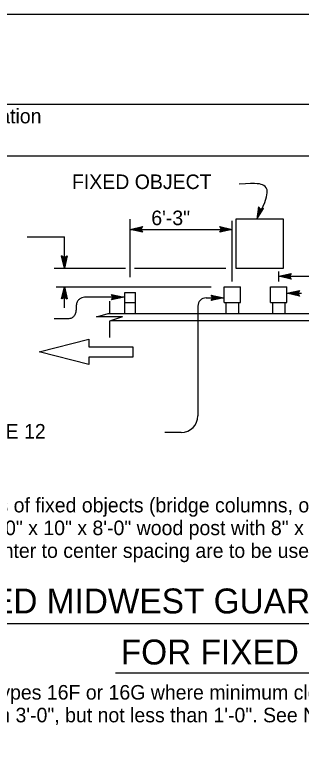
# Model space of a CAD drawing. Extents: x -893 to 867, y -474 to 712.
# Drawn here: x 12.5 to 150.3, y 360.4 to 712 of the extents above; entities that cross this region are included whole.
import ezdxf

# ---------------------------------------------------------------- set-up
doc = ezdxf.new("R2010")
doc.units = 0
for name, color, linetype in [('10 Sheet Format', 7, 'Continuous'), ('56 Stage 3 Anno', 7, 'Continuous'), ('57 Undefined', 7, 'Continuous'), ('60 Nongeo Data', 7, 'Continuous')]:
    doc.layers.add(name, color=color, linetype=linetype)

msp = doc.modelspace()

# ---------------------------------------------------------------- linework, layer by layer
at = {"layer": '10 Sheet Format'}
msp.add_line((-813.45, 643.96), (811.55, 643.96), dxfattribs=at)
for points in [[(-893.45, -474.04), (866.55, -474.04), (866.55, 711.96), (-893.45, 711.96)], [(-863.43, 668.96), (836.57, 668.96), (836.57, -431.04), (-863.43, -431.04)], [(-863.43, 668.96), (836.57, 668.96), (836.57, -431.04), (-863.43, -431.04)]]:
    msp.add_lwpolyline(points, close=True, dxfattribs=at)
at = {"layer": '56 Stage 3 Anno'}
for p, q in [((68.02, 585.62), (68.02, 613.55)), ((117.13, 583.66), (117.13, 612.71)), ((68.02, 608.65), (74.02, 609.98)), ((68.02, 608.65), (117.13, 608.65)), ((74.02, 607.31), (68.02, 608.65)), ((68.02, 608.65), (68.02, 608.65)), ((73.81, 607.66), (69.4, 608.64)), ((69.41, 608.65), (73.79, 609.62)), ((70.79, 608.64), (73.61, 609.27)), ((73.57, 608.02), (70.79, 608.64)), ((72.17, 608.64), (73.38, 608.91)), ((73.4, 608.37), (72.17, 608.64)), ((74.02, 609.98), (73.22, 608.65)), ((73.22, 608.65), (74.02, 607.31)), ((74.02, 609.98), (74.02, 609.98)), ((111.93, 608.65), (111.13, 609.99)), ((111.13, 609.99), (111.13, 609.99)), ((111.13, 609.99), (117.13, 608.65)), ((117.13, 608.65), (111.13, 607.32)), ((111.13, 607.32), (111.93, 608.65)), ((111.34, 609.63), (115.75, 608.65)), ((115.73, 608.64), (111.36, 607.67)), ((114.36, 608.65), (111.54, 608.02)), ((111.58, 609.27), (114.36, 608.65)), ((111.75, 608.92), (112.98, 608.65)), ((112.98, 608.65), (111.77, 608.38)), ((117.13, 608.65), (117.13, 608.65)), ((18.52, 605.06), (36.45, 605.06)), ((36.45, 589.96), (36.45, 605.06)), ((74.02, 607.31), (74.02, 607.31)), ((111.13, 607.32), (111.13, 607.32)), ((31.5, 589.96), (65.76, 589.96)), ((70.18, 589.96), (113.98, 589.96)), ((139.44, 583.66), (139.44, 588.4)), ((139.44, 586.07), (145.44, 587.4)), ((140.83, 586.07), (145.21, 587.04)), ((145.44, 587.4), (144.64, 586.07)), ((145.44, 587.4), (145.44, 587.4)), ((145.44, 584.73), (139.44, 586.07)), ((139.44, 586.07), (139.44, 586.07)), ((139.44, 586.07), (165.42, 586.07)), ((145.23, 585.09), (140.82, 586.07)), ((142.21, 586.07), (145.03, 586.69)), ((144.99, 585.44), (142.21, 586.07)), ((143.59, 586.07), (144.8, 586.33)), ((144.82, 585.79), (143.59, 586.07)), ((144.64, 586.07), (145.44, 584.73)), ((145.44, 584.73), (145.44, 584.73)), ((32.56, 581.09), (107.05, 581.09)), ((36.45, 570.95), (36.45, 581.09)), ((59.95, 576.06), (59.15, 577.4)), ((59.15, 577.4), (59.15, 577.4)), ((59.15, 577.4), (65.15, 576.06)), ((59.37, 577.05), (63.77, 576.06)), ((59.6, 576.69), (62.39, 576.06)), ((107.85, 575.7), (107.05, 577.04)), ((107.05, 577.04), (107.05, 577.04)), ((107.05, 577.04), (113.05, 575.7)), ((107.27, 576.68), (111.67, 575.7)), ((143.22, 577.91), (150.35, 577.91)), ((143.38, 577.91), (149.38, 579.24)), ((149.38, 576.57), (143.38, 577.91)), ((143.38, 577.91), (143.38, 577.91)), ((149.16, 576.92), (144.76, 577.91)), ((144.77, 577.91), (149.15, 578.88)), ((146.14, 577.9), (148.97, 578.53)), ((148.93, 577.28), (146.14, 577.9)), ((147.53, 577.9), (148.73, 578.17)), ((148.75, 577.63), (147.53, 577.9)), ((149.38, 579.24), (148.58, 577.91)), ((148.58, 577.91), (149.38, 576.57)), ((149.38, 579.24), (149.38, 579.24)), ((149.38, 576.57), (149.38, 576.57)), ((58.13, 574.13), (58.13, 568.41)), ((65.15, 576.06), (59.15, 574.73)), ((59.15, 574.73), (59.95, 576.06)), ((59.15, 574.73), (59.15, 574.73)), ((63.76, 576.06), (59.39, 575.09)), ((62.39, 576.06), (59.56, 575.44)), ((59.78, 576.34), (61.01, 576.06)), ((61.01, 576.06), (59.8, 575.8)), ((65.15, 576.06), (65.15, 576.06)), ((104.62, 575.7), (113.05, 575.7)), ((113.05, 575.7), (107.05, 574.37)), ((107.05, 574.37), (107.85, 575.7)), ((107.05, 574.37), (107.05, 574.37)), ((111.66, 575.69), (107.29, 574.73)), ((110.29, 575.7), (107.46, 575.07)), ((107.5, 576.32), (110.29, 575.7)), ((107.68, 575.97), (108.91, 575.7)), ((108.91, 575.7), (107.7, 575.43)), ((113.05, 575.7), (113.05, 575.7)), ((100.62, 571.7), (100.62, 519.02)), ((51.86, 566.59), (58.13, 568.41)), ((64.42, 566.59), (51.86, 566.59)), ((64.42, 566.59), (58.13, 564.55)), ((58.13, 564.55), (58.13, 556.57)), ((92.62, 511.02), (84.67, 511.02))]:
    msp.add_line(p, q, dxfattribs=at)
for points in [[(129.75, 619.55), (128.98, 613.55), (132.22, 618.66), (131.82, 618.58), (129.45, 614.84), (130.01, 619.24), (130.27, 618.92), (129.91, 616.11), (131.42, 618.5), (131.02, 618.42), (130.37, 617.39), (130.52, 618.61), (130.72, 618.36), (132.22, 618.66), (130.72, 618.36)], [(37.77, 595.87), (36.45, 589.96), (35.14, 595.87), (35.49, 595.66), (36.44, 591.33), (37.42, 595.66), (37.07, 595.45), (36.45, 592.68), (35.84, 595.45), (36.19, 595.24), (36.45, 594.04), (36.72, 595.24), (36.45, 595.08), (35.14, 595.87), (36.45, 595.08)], [(35.13, 575.19), (36.45, 581.09), (37.76, 575.19), (37.41, 575.4), (36.45, 579.72), (35.48, 575.39), (35.83, 575.6), (36.45, 578.37), (37.06, 575.61), (36.71, 575.82), (36.44, 577.01), (36.18, 575.81), (36.45, 575.97), (37.76, 575.19), (36.45, 575.97)]]:
    msp.add_lwpolyline(points, close=True, dxfattribs=at)
for centre, radius, start, end in [((104.62, 571.7), 4, 90, 180), ((92.62, 519.02), 8, 270, 0)]:
    msp.add_arc(centre, radius, start, end, dxfattribs=at)
for points, degree in [([(128.98, 613.55), (136.09, 627.04), (131.83, 630.36), (129.52, 630.97), (120.5, 630.43)], 3), ([(65.15, 576.06), (51.53, 576.06), (42.1, 576.06), (42.1, 565.65), (33.97, 565.65), (31.5, 565.65)], 2)]:
    msp.add_open_spline(points, degree=degree, dxfattribs=at)
at = {"layer": '57 Undefined'}
for p, q in [((-112.98, 419.13), (433.8, 419.13)), ((61.09, 395.36), (249.56, 395.36))]:
    msp.add_line(p, q, dxfattribs=at)
at = {"layer": '60 Nongeo Data'}
for p, q in [((141.71, 613.55), (118.79, 613.55)), ((118.79, 613.55), (118.79, 589.96)), ((141.71, 589.96), (141.71, 613.55)), ((118.79, 589.96), (141.71, 589.96)), ((113.19, 581.09), (121.06, 581.09)), ((113.19, 573.46), (113.19, 581.09)), ((121.06, 573.46), (121.06, 581.09)), ((135.51, 581.09), (143.38, 581.09)), ((135.51, 573.46), (135.51, 581.09)), ((143.38, 573.46), (143.38, 581.09)), ((65.44, 578.28), (70.61, 578.28)), ((65.44, 568.18), (65.44, 578.28)), ((70.61, 568.18), (70.61, 578.28)), ((65.44, 573.46), (70.61, 573.46)), ((113.19, 573.46), (121.06, 573.46)), ((114.12, 573.46), (114.12, 568.18)), ((120.13, 573.46), (120.13, 568.18)), ((135.51, 573.46), (143.38, 573.46)), ((136.44, 573.46), (136.44, 568.18)), ((142.45, 573.46), (142.45, 568.18)), ((57.32, 568.18), (340.08, 568.18)), ((58.84, 564.79), (341.6, 564.79)), ((24.34, 549.73), (48.25, 555.87)), ((48.25, 555.87), (48.25, 552.23)), ((48.25, 552.23), (69.35, 552.23)), ((69.35, 552.23), (69.35, 549.73)), ((48.25, 543.59), (24.34, 549.73)), ((69.35, 549.73), (69.35, 547.23)), ((69.35, 547.23), (48.25, 547.23)), ((48.25, 547.23), (48.25, 543.59))]:
    msp.add_line(p, q, dxfattribs=at)

# ---------------------------------------------------------------- texts
at = {"layer": '10 Sheet Format'}
msp.add_text('c 2019 California Department of Transportation', height=7, dxfattribs=at).set_placement((-169.67, 659.66))
at = {"layer": '57 Undefined'}
for s, height, p in [('FIXED OBJECT', 7, (40.1, 628.06)), ('6\'-3"', 7, (78.22, 610.68)), ('FIXED OBJECT. SEE NOTE A AND NOTE 12', 7, (-164.98, 508.02)), ('For a series of fixed objects (bridge columns, overhead sign supports, etc)', 7, (-39.95, 472.52)), ('additional 10" x 10" x 8\'-0" wood post with 8" x 8" x 1\'-2" wood blocks at', 7, (-39.95, 461.58)), ('3\'-1 1/2" center to center spacing are to be used between fixed object(s).', 7, (-39.95, 450.64)), ('STRENGTHENED MIDWEST GUARDRAIL SYSTEM SECTIONS', 12, (-109.34, 423.91)), ('FOR FIXED OBJECT', 12, (63.55, 399.36)), ('Use strengthened MGS sections with layout Types 16F or 16G where minimum clearance between the', 7, (-184.24, 382.48)), ('back of post and the fixed object(s) is less than 3\'-0", but not less than 1\'-0". See Note 4.', 7, (-184.24, 371.54))]:
    msp.add_text(s, height=height, dxfattribs=at).set_placement(p)

doc.saveas('drawing.dxf')
